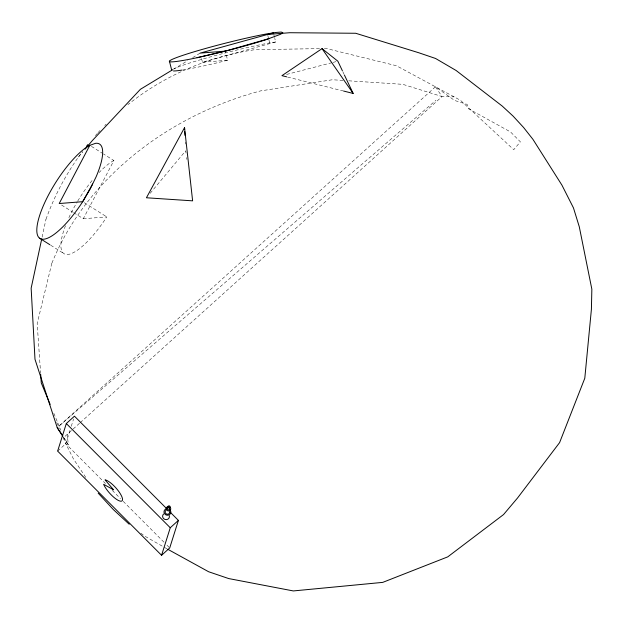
<?xml version="1.0" encoding="UTF-8"?>
<svg xmlns="http://www.w3.org/2000/svg" width="623" height="623" viewBox="0 0 623 623"><rect width="100%" height="100%" fill="white"/><g stroke="black" fill="none" stroke-linecap="round" stroke-linejoin="round"><path stroke-width="0.47" stroke-dasharray="3.12 2.34" d="M42.115 237.137L45.977 219.179M51.81 263.311L37.178 323.555L40.612 373.364M57.635 451.091L65.773 443.747L70.119 429.971M71.279 426.296L73.592 418.952M73.654 212.653L83.287 218.743L113.9 160.555L103.465 153.967M150.174 193.301L185.701 150.805L186.098 153.694M78.459 157.004L82.672 152.012M324.342 48.532L326.281 48.501L396.446 65.742L460.389 100.248L513.741 149.676L520.384 141.81L510.556 131.967L468.449 108.713L467.11 104.368L454.572 100.459L435.438 86.784L58.679 426.35L435.96 100.28M79.526 423.274L63.826 437.424L68.335 444.954L67.253 434.34M80.25 422.62L442.034 96.557L454.151 96.884M173.583 69.2L187.694 60.649M192.678 57.628L200.147 53.103M113.9 160.555L113.557 160.679A55.821 16.533 -57.7 0 0 99.143 172.516M201.541 58.57L202.467 62.222L275.685 41.967L274.759 38.322M286.588 74.448L332.238 62.612M333.173 62.37L335.968 61.646M275.685 41.967L269.198 43.003A58.523 3.839 -14.3 0 0 173.91 68.795M202.467 62.222L227.597 60.252L225.51 52.044M83.287 218.743L106.774 216.897A55.821 16.533 -57.7 0 1 68.982 254.285A55.821 16.533 -57.7 0 1 65.61 225.409M319.506 48.617L254.667 49.708A283.029 270.351 40.2 0 0 127.871 104.672M343.016 80.437L332.402 79.752L260.562 90.903A283.029 228.719 -17.1 0 0 51.841 263.311M348.802 80.819L402.847 84.339L442.034 96.557L435.438 86.784M287.553 77.057L343.787 91.09M166.894 548.785L144.567 536.014L140.736 533.078M91.425 146.358L102.663 153.453M84.3 202.701L106.774 216.897M61.615 205.045L72.852 212.147M50.697 245.228L63.546 253.343M63.149 437.548L65.773 443.747L105.435 483.51M112.272 490.363L120.48 498.595M123.214 501.336L164.246 542.469M166.98 545.211L169.028 547.267M85.748 477.358L73.514 459.019L65.773 443.747M63.289 437.089L68.335 444.954M342.798 71.629L344.457 75.118M56.755 422.487L59.387 428.686M53.843 413.306L60.867 430.275M273.832 34.678L274.533 37.411M267.781 35.371L268.708 39.023M268.934 39.934L269.86 43.579M186.627 157.541L186.9 159.465M185.265 142.114L185.366 144.045M68.888 217.668A55.821 16.533 -57.7 0 1 77.268 201.844M77.766 201.003A55.821 16.533 -57.7 0 1 93.427 178.91M227.597 60.252A58.523 3.839 -14.3 0 1 182.936 69.955M46.001 219.195A283.029 270.351 40.2 0 1 82.462 151.537M95.397 135.627A283.029 270.351 40.2 0 1 97.359 133.431M98.013 132.699A283.029 270.351 40.2 0 1 100.007 130.534M104.757 125.566A283.029 270.351 40.2 0 1 106.136 124.172"/><path stroke-width="0.93" d="M41.71 239.03L31.15 288.176L34.989 359.284L57.23 427.651L62.783 436.302M166.777 508.75L74.464 416.195L66.318 423.539L57.635 451.091L161.567 555.295L169.713 547.952L178.404 520.4L170.196 512.176M161.567 555.295L170.258 527.743L178.404 520.4M89.821 145.338L59.208 203.526L82.695 201.681L90.086 189.197L96.098 176.854A55.821 16.533 -57.7 0 0 95.623 143.298L89.471 145.463A55.821 16.533 -57.7 0 0 37.037 226.64A55.821 16.533 -57.7 0 0 82.695 201.681L92.593 184.05M184.54 127.629L146.436 197.771L192.616 200.84L184.54 127.629L184.642 129.561M85.078 149.17L92.305 140.619L140.377 89.315L172.75 69.698M342.385 70.757L337.83 61.163L322.036 48.641L281.931 75.656L286.619 76.824M197.032 57.721L225.277 51.133A58.523 3.839 -14.3 0 0 265.639 39.802L280.716 34.226L282.873 32.653L281.168 32.061L275.716 32.482L266.885 33.883A58.523 3.839 -14.3 0 0 181.69 55.743A58.523 3.839 -14.3 0 0 197.032 57.721L225.277 51.133L269.191 38.587M273.372 32.855L200.147 53.103L225.277 51.133M267.547 34.46L289.726 32.723L355.694 33.268L418.687 52.729L435.57 58.476L456.129 70.508L502.231 106.066L513.103 116.119L523.569 127.458L532.914 139.318L561.954 185.179L573.471 207.911L579.281 226.756L591.85 289.181L591.406 309.288L584.795 378.247L559.594 442.618L517.526 498.011L503.532 514.575L447.758 556.861L382.74 582.38L293.324 590.939L228.68 578.565L208.619 571.743L167.743 549.252M343.787 91.09L353.155 93.434L344.457 75.118M39.459 238.134L49.895 244.722M129.234 524.262L113.402 509.63L98.169 493.12M66.318 423.539L170.258 527.743M322.036 48.641L353.155 93.434M57.23 427.651L62.814 435.921M50.152 404.382L41.274 382.943L40.682 374.322M169.433 61.241L171.753 70.36M184.735 131.492L184.93 135.355M169.339 515.688A3.442 3.24 17.5 0 1 165.103 519.496A3.442 3.24 17.5 0 1 163.623 513.983M169.261 508.018A1.145 1.082 17.5 0 1 169.168 509.614A1.145 1.082 17.5 0 1 167.501 509.334A1.145 1.082 17.5 0 1 167.883 507.784M182.064 70.088A58.523 3.839 -14.3 0 1 173.459 70.96M86.62 146.14A283.029 270.351 40.2 0 1 87.835 144.614M169.635 506.927A2.297 2.165 17.5 0 1 169.923 510.486A2.297 2.165 17.5 0 1 166.325 509.419A2.297 2.165 17.5 0 1 168.498 506.592M169.643 511.592A2.297 2.165 17.5 0 1 166.824 514.139A2.297 2.165 17.5 0 1 165.835 510.463M169.853 509.785A3.442 3.24 17.5 0 1 169.347 514.738A3.442 3.24 17.5 0 1 164.293 513.235A3.442 3.24 17.5 0 1 166.559 508.804M113.542 489.779L103.613 484.297A13.955 4.096 48 0 0 117.903 500.191A13.955 4.096 48 0 0 120.06 493.354A13.955 4.096 48 0 0 105.014 479.835L113.542 489.779M168.031 507.418A1.145 1.082 17.5 0 0 170.001 507.496A1.145 1.082 17.5 0 0 169.035 505.829A1.145 1.082 17.5 0 0 168.031 507.418"/></g></svg>
